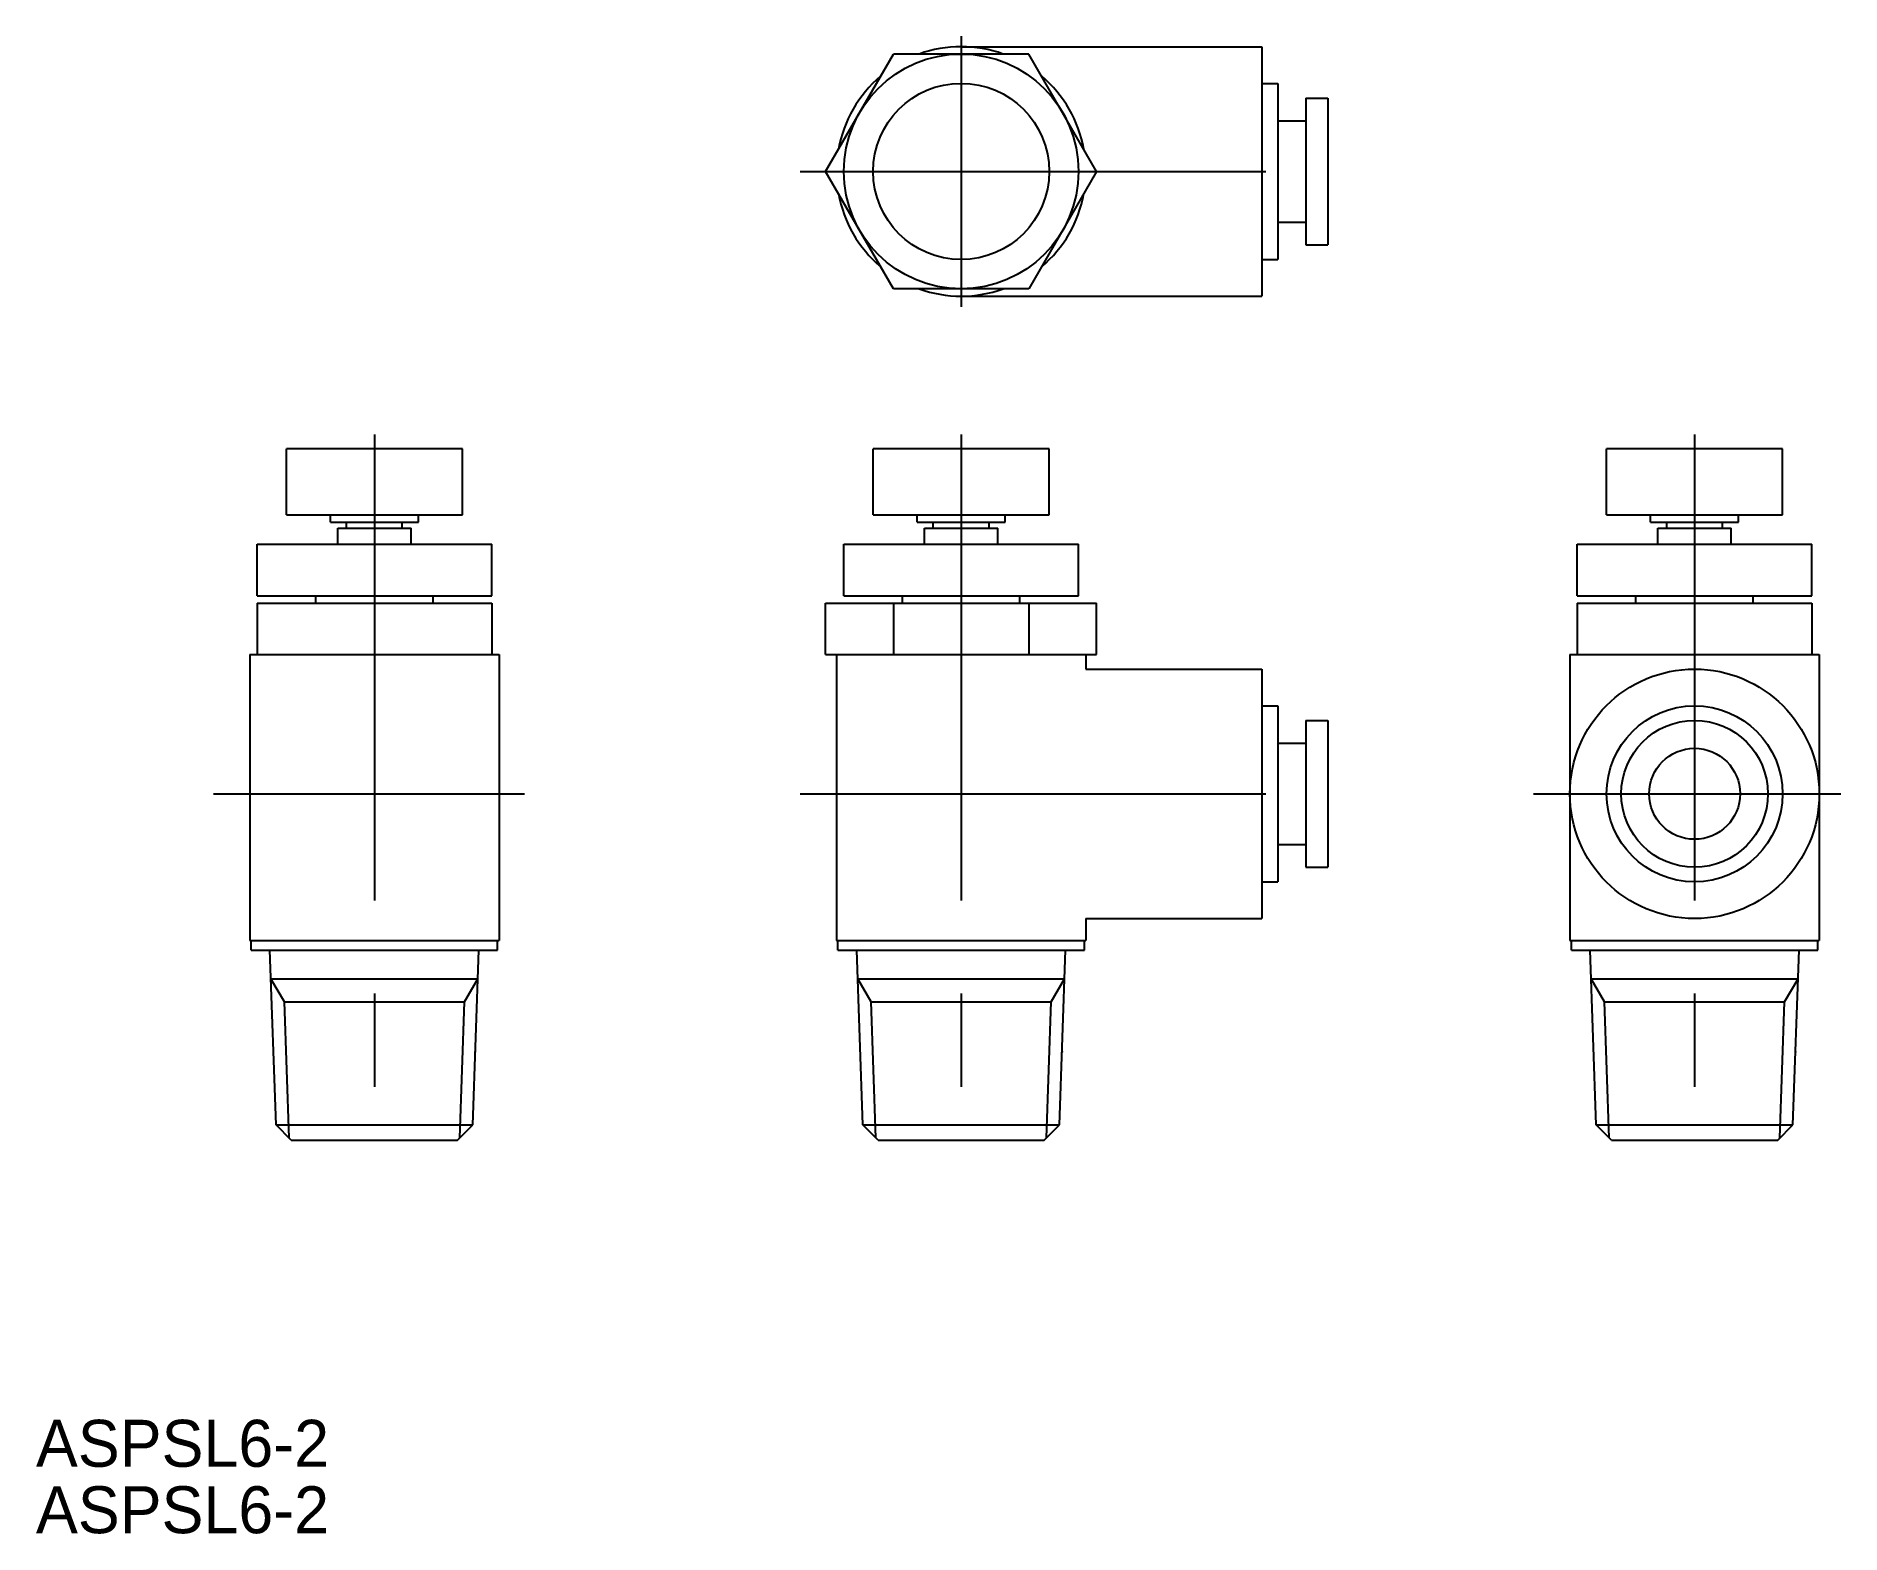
# Model space of a CAD drawing. Extents: x -63 to 60, y -53 to 49.
import ezdxf

# ---------------------------------------------------------------- set-up
doc = ezdxf.new("R2010")
doc.units = 0
doc.linetypes.add('CENTER', pattern=[50.8, 31.75, -6.35, 6.35, -6.35])
doc.layers.get('0').update_dxf_attribs({"linetype": 'CONTINUOUS'})
doc.layers.add('CENTER', color=1, linetype='CENTER')

msp = doc.modelspace()

# ---------------------------------------------------------------- linework, layer by layer
at = {"color": 7, "linetype": 'CONTINUOUS'}
for p, q in [((-9.237606, 40), (-4.618803, 48.000001)), ((4.618802, 48), (-4.618804, 48)), ((0, 48.5), (20.499998, 48.5)), ((9.237603, 40), (4.618801, 48)), ((20.499998, 48.5), (20.499998, 31.5)), ((20.499998, 46), (21.599998, 46)), ((21.599998, 46), (21.599998, 34)), ((23.5, 45), (25, 45)), ((23.5, 45), (23.5, 34.997021)), ((25, 45), (25, 35)), ((21.599998, 43.449997), (23.5, 43.449997)), ((-4.618804, 31.999999), (-9.237607, 39.999999)), ((9.237605, 40), (4.618802, 31.999999)), ((21.599998, 36.549999), (23.5, 36.549999)), ((23.5, 35), (25, 35)), ((20.499998, 34), (21.599998, 34)), ((4.618802, 32), (-4.618804, 32)), ((0, 31.5), (20.499998, 31.5)), ((-34, 21.09), (-46, 21.09)), ((-46, 16.59), (-46, 21.09)), ((-34, 16.59), (-34, 21.09)), ((6.000002, 21.089998), (-5.999998, 21.089998)), ((-5.999998, 16.589998), (-5.999998, 21.089998)), ((6.000002, 16.589998), (6.000002, 21.089998)), ((56, 21.09), (44, 21.09)), ((44, 16.59), (44, 21.09)), ((56, 16.59), (56, 21.09)), ((-46, 16.59), (-34, 16.59)), ((-43, 16.09), (-43, 16.59)), ((-43, 16.09), (-37, 16.09)), ((-41.900002, 15.689999), (-41.900002, 16.09)), ((-38.099998, 15.689999), (-38.099998, 16.09)), ((-37, 16.09), (-37, 16.59)), ((-5.999998, 16.589998), (6.000002, 16.589998)), ((-2.999998, 16.089998), (-2.999998, 16.589998)), ((-2.999998, 16.089998), (3.000002, 16.089998)), ((-1.9, 15.69), (-1.9, 16.089998)), ((1.9, 15.69), (1.9, 16.089998)), ((3.000002, 16.089998), (3.000002, 16.589998)), ((44, 16.59), (56, 16.59)), ((47, 16.09), (47, 16.59)), ((47, 16.09), (53, 16.09)), ((48.099998, 15.689999), (48.099998, 16.09)), ((51.900002, 15.689999), (51.900002, 16.09)), ((53, 16.09), (53, 16.59)), ((-42.5, 14.59), (-42.5, 15.689999)), ((-42.5, 15.689999), (-37.5, 15.689999)), ((-37.5, 14.59), (-37.5, 15.689999)), ((-2.5, 14.589998), (-2.5, 15.69)), ((-2.5, 15.69), (2.5, 15.69)), ((2.5, 14.589998), (2.5, 15.69)), ((47.5, 14.59), (47.5, 15.689999)), ((47.5, 15.689999), (52.5, 15.689999)), ((52.5, 14.59), (52.5, 15.689999)), ((-48, 11.089998), (-48, 14.59)), ((-48, 14.59), (-32, 14.59)), ((-32, 11.089998), (-32, 14.59)), ((-8.000002, 11.089998), (-8.000002, 14.589998)), ((-8.000002, 14.589998), (8, 14.589998)), ((8, 11.089998), (8, 14.589998)), ((42, 11.089998), (42, 14.59)), ((42, 14.59), (58, 14.59)), ((58, 11.089998), (58, 14.59)), ((-48, 11.089998), (-32, 11.089998)), ((-44, 10.589998), (-44, 11.089998)), ((-36, 10.589998), (-36, 11.089998)), ((-8.000002, 11.089998), (8, 11.089998)), ((-4, 10.589998), (-4, 11.089998)), ((4, 10.589998), (4, 11.089998)), ((42, 11.089998), (58, 11.089998)), ((46, 10.589998), (46, 11.089998)), ((54, 10.589998), (54, 11.089998)), ((-48, 10.589998), (-48, 7.089998)), ((-48, 10.589998), (-32, 10.589998)), ((-32, 10.589998), (-32, 7.089998)), ((-9.237604, 10.589998), (9.237602, 10.589998)), ((-9.237604, 7.089998), (-9.237604, 10.589998)), ((-4.618803, 10.589998), (-4.618803, 7.089998)), ((4.618799, 10.589998), (4.618799, 7.089998)), ((9.237602, 7.089998), (9.237602, 10.589998)), ((42, 10.589998), (42, 7.089998)), ((42, 10.589998), (58, 10.589998)), ((58, 10.589998), (58, 7.089998)), ((-48.5, 7.089998), (-31.5, 7.089998)), ((-48.5, 7.089998), (-48.5, -12.410002)), ((-31.5, 7.089998), (-31.5, -12.410002)), ((-9.237604, 7.089998), (9.237602, 7.089998)), ((-8.500002, 7.089998), (-8.500002, -12.410002)), ((8.500002, 7.089998), (8.500002, 6.089998)), ((41.5, 7.089998), (58.5, 7.089998)), ((41.5, 7.089998), (41.5, -12.410002)), ((58.5, 7.089998), (58.5, -12.410002)), ((8.500002, 6.089998), (20.499998, 6.089998)), ((20.499998, 6.089998), (20.499998, -10.910002)), ((20.499998, 3.589998), (21.599998, 3.589998)), ((21.599998, 3.589998), (21.599998, -8.410002)), ((23.5, 2.589998), (25, 2.589998)), ((23.5, 2.589998), (23.5, -7.412982)), ((25, 2.589998), (25, -7.410002)), ((21.599998, 1.039997), (23.5, 1.039997)), ((21.599998, -5.860002), (23.5, -5.860002)), ((20.499998, -8.410002), (21.599998, -8.410002)), ((23.5, -7.410002), (25, -7.410002)), ((8.5, -10.910002), (8.5, -12.410002)), ((8.5, -10.910002), (20.499998, -10.910002)), ((-48.5, -12.410002), (-31.5, -12.410002)), ((-48.400002, -13.060001), (-48.400002, -12.410002)), ((-48.400002, -13.060001), (-31.6, -13.060001)), ((-46.702063, -24.973814), (-47.118102, -13.060001)), ((-33.29795, -24.973815), (-32.88191, -13.060001)), ((-31.6, -13.060001), (-31.6, -12.410002)), ((-8.500002, -12.410002), (8.5, -12.410002)), ((-8.4, -13.060002), (-8.4, -12.410002)), ((-8.4, -13.060001), (8.4, -13.060001)), ((-6.702063, -24.973815), (-7.118102, -13.060001)), ((6.702052, -24.973815), (7.118093, -13.060001)), ((8.4, -13.060002), (8.4, -12.410002)), ((41.5, -12.410002), (58.5, -12.410002)), ((41.599998, -13.060001), (41.599998, -12.410002)), ((41.599998, -13.060001), (58.400002, -13.060001)), ((43.297938, -24.973816), (42.881899, -13.060002)), ((56.702052, -24.973816), (57.118093, -13.060002)), ((58.400002, -13.060001), (58.400002, -12.410002)), ((-47.050007, -15.009989), (-32.949997, -15.009989)), ((-7.050006, -15.009989), (7.050001, -15.009989)), ((42.949993, -15.009989), (57.050003, -15.009989)), ((-45.66588, -26.010002), (-46.702062, -24.973817)), ((-34.33413, -26.010009), (-33.297947, -24.973824)), ((-5.665879, -26.010003), (-6.702061, -24.973818)), ((5.66587, -26.010008), (6.702054, -24.973821)), ((44.334123, -26.010003), (43.29794, -24.973818)), ((55.665872, -26.010008), (56.702056, -24.973822)), ((-45.665874, -26.01), (-34.334129, -26.01)), ((-5.665874, -26.01), (5.665871, -26.01)), ((44.334126, -26.01), (55.665871, -26.01))]:
    msp.add_line(p, q, dxfattribs=at)
at = {"color": 3, "linetype": 'CONTINUOUS'}
for p, q in [((-40, 10.589998), (-40, 7.089998)), ((50, 10.589998), (50, 7.089998)), ((-46.138338, -16.589044), (-47.049999, -15.010001)), ((-33.861666, -16.589041), (-32.950006, -15.009999)), ((-6.138339, -16.589044), (-7.05, -15.010001)), ((6.138334, -16.589041), (7.049994, -15.01)), ((43.861663, -16.589045), (42.950002, -15.010002)), ((56.138335, -16.589041), (57.049995, -15.01)), ((-46.138344, -16.589037), (-33.861664, -16.589037)), ((-45.814546, -25.861331), (-46.138341, -16.589044)), ((-34.185464, -25.861332), (-33.861668, -16.589045)), ((-6.138342, -16.589037), (6.138336, -16.589037)), ((-5.814548, -25.861331), (-6.138342, -16.589044)), ((5.814539, -25.861332), (6.138335, -16.589045)), ((43.861656, -16.589037), (56.138336, -16.589037)), ((44.185452, -25.861332), (43.861657, -16.589043)), ((55.814539, -25.861332), (56.138335, -16.589045)), ((-46.702065, -24.973816), (-33.297947, -24.973816)), ((-6.702063, -24.973816), (6.702052, -24.973816)), ((43.297935, -24.973816), (56.702053, -24.973816))]:
    msp.add_line(p, q, dxfattribs=at)
at = {"color": 7, "linetype": 'CONTINUOUS'}
for centre, radius in [((-0.000001, 40), 8.000001), ((0.000002, 40), 6), ((50, -2.410002), 8.5), ((50, -2.410002), 6), ((50, -2.410002), 5), ((50, -2.410002), 3.1)]:
    msp.add_circle(centre, radius, dxfattribs=at)
for start, end in [(70.250094, 109.749904), (130.250123, 169.749885), (10.250076, 49.749923), (190.250115, 229.749877), (310.250077, 349.749924), (250.250096, 289.749906)]:
    msp.add_arc((0, 40), 8.5, start, end, dxfattribs=at)
for p in [(-33.12426, -20), (6.875742, -20), (56.87574, -20)]:
    msp.add_point(p, dxfattribs=at)
at = {"layer": 'CENTER', "color": 1, "linetype": 'CENTER'}
for p, q in [((0, 49.219456), (0, 30.766697)), ((-10.979494, 40), (26.58754, 40)), ((-40, 22.079662), (-40, -27.992744)), ((0, 22.07966), (0, -27.992744)), ((50, 22.079662), (50, -27.992744)), ((-50.979492, -2.410002), (-29.766735, -2.410002)), ((-10.979494, -2.410002), (26.58754, -2.410002)), ((39.020508, -2.410002), (59.974434, -2.410002))]:
    msp.add_line(p, q, dxfattribs=at)

# ---------------------------------------------------------------- texts
at = {"color": 7, "linetype": 'CONTINUOUS'}
for p in [(-63.070985, -48.265197), (-63.070985, -52.791751)]:
    msp.add_text('ASPSL6-2', height=3.2, dxfattribs=at).set_placement(p)

doc.saveas('drawing.dxf')
